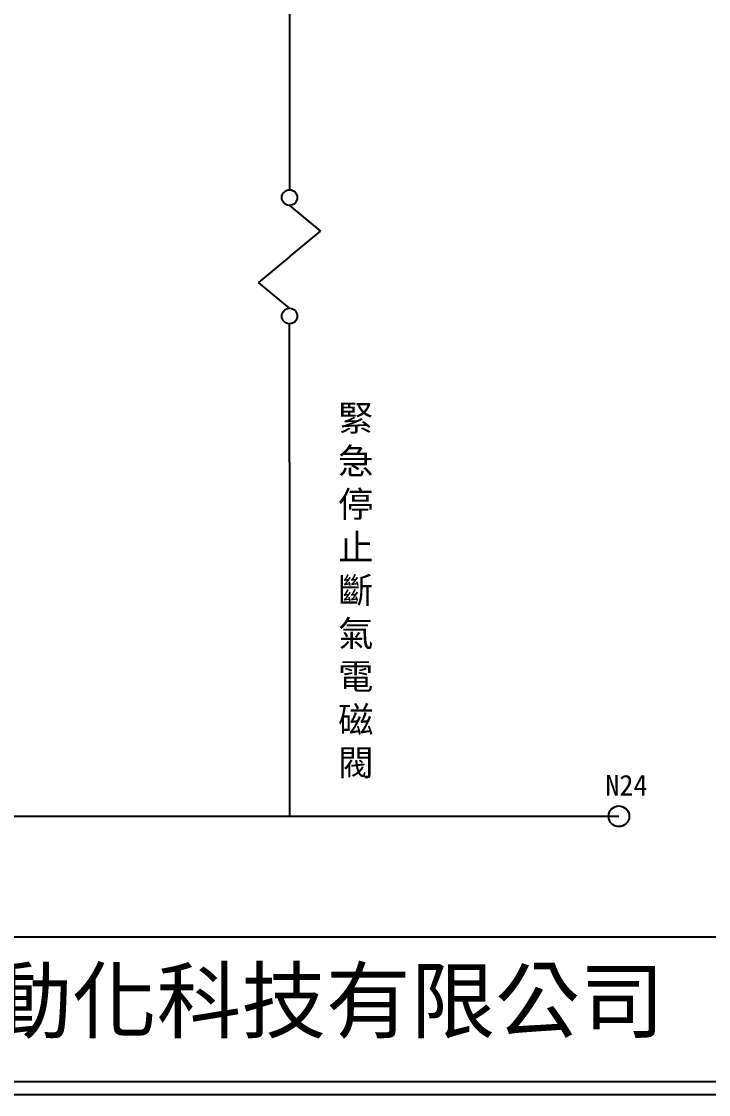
# Model space of a CAD drawing. Extents: x 10 to 297, y 3 to 207.
# Drawn here: x 76.4 to 142.9, y 3 to 106.8 of the extents above; entities that cross this region are included whole.
import ezdxf

# ---------------------------------------------------------------- set-up
doc = ezdxf.new("R2010")
doc.units = 0
doc.layers.get('0').update_dxf_attribs({"linetype": 'CONTINUOUS'})
doc.layers.add('圖框層', color=7, linetype='CONTINUOUS')
doc.layers.add('標尺寸層', color=3, linetype='CONTINUOUS')
doc.styles.add('CNS', font='romanc.shx', dxfattribs={"bigfont": 'chineset.shx'})
doc.styles.add('STSL', font='kaiu.ttf')

msp = doc.modelspace()

# ---------------------------------------------------------------- linework, layer by layer
msp.add_line((52.98, 29.92), (134.21, 29.92))
at = {"layer": '圖框層', "color": 7}
for p, q in [((11.25, 18.25), (295.75, 18.25)), ((11.25, 4.25), (295.75, 4.25)), ((10, 3), (297, 3))]:
    msp.add_line(p, q, dxfattribs=at)
at = {"layer": '標尺寸層', "color": 0}
for p, q in [((102.36, 121.7), (102.36, 105.17)), ((102.36, 105.17), (102.36, 94.32)), ((102.36, 64.17), (102.36, 77.57)), ((102.36, 64.17), (102.36, 44.17))]:
    msp.add_line(p, q, dxfattribs=at)
at = {"layer": '標尺寸層', "color": 7}
for p, q in [((102.36, 94.32), (102.36, 90.53)), ((102.36, 89.03), (105.36, 86.54)), ((102.36, 84.05), (105.36, 86.54)), ((102.36, 84.05), (99.35, 81.56)), ((102.36, 79.07), (99.35, 81.56)), ((102.36, 44.17), (102.36, 29.92))]:
    msp.add_line(p, q, dxfattribs=at)
for centre, radius in [((102.36, 89.78), 0.751), ((102.36, 78.32), 0.751), ((134.21, 29.92), 1)]:
    msp.add_circle(centre, radius, dxfattribs=at)

# ---------------------------------------------------------------- texts
at = {"layer": '圖框層', "color": 4, "style": 'STSL'}
for s, height, p in [('N24', 2, (132.9, 31.93)), ('泓陞自動化科技有限公司', 6, (48.6, 9.08))]:
    msp.add_text(s, height=height, dxfattribs=at).set_placement(p)
at = {"layer": '標尺寸層', "color": 7, "insert": (107.06, 69.7), "char_height": 2.5, "width": 5.4243, "attachment_point": 1, "style": 'CNS'}
msp.add_mtext('{\\fDFKai-SB|b0|i0|c136|p65;緊急停止斷氣電磁閥}', dxfattribs=at)

doc.saveas('drawing.dxf')
